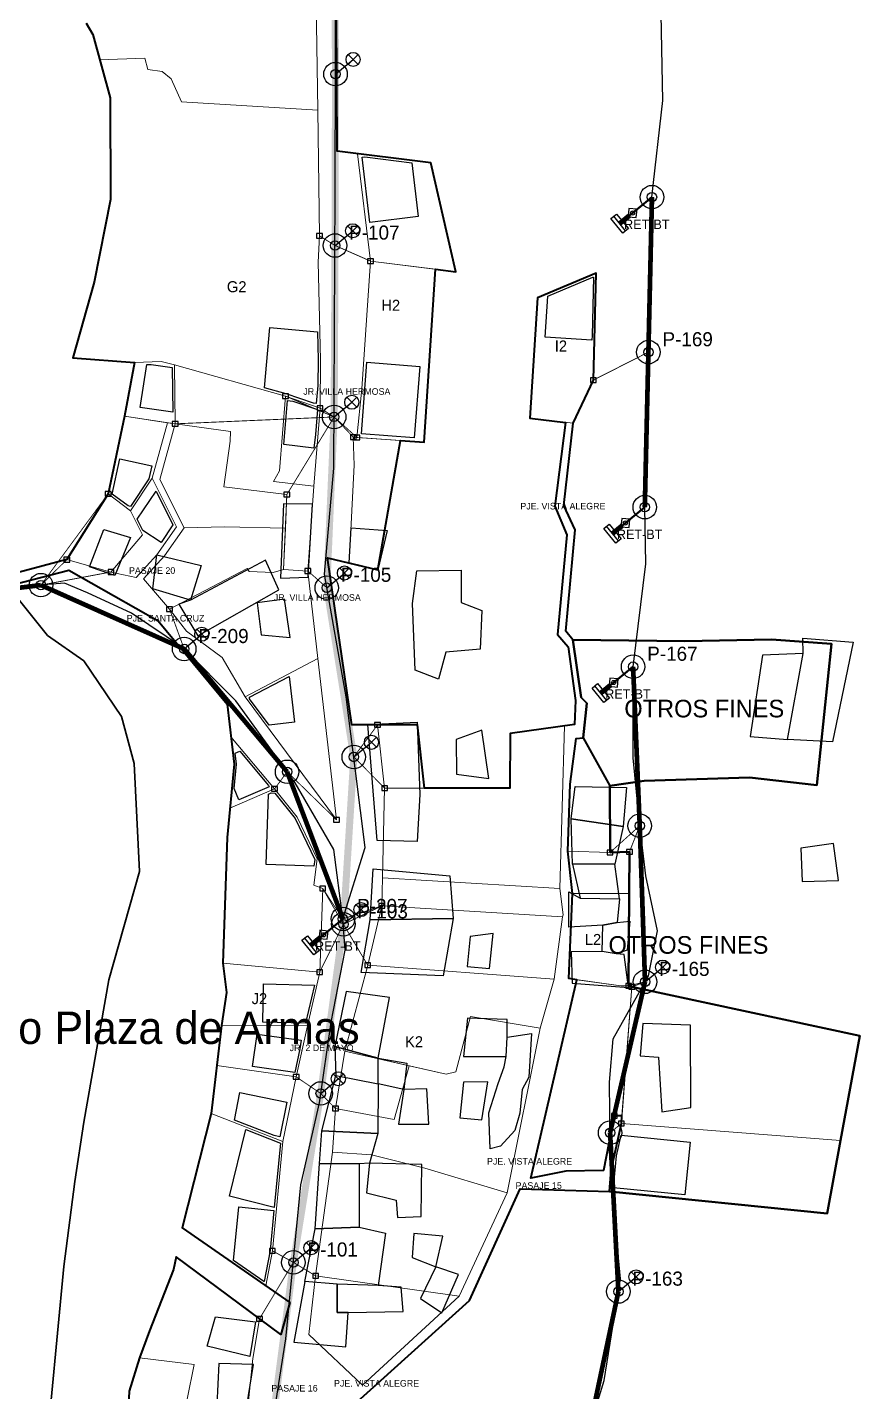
# Model space of a CAD drawing. Header units: metres. Extents: x 425183 to 427629, y 8434421 to 8436790.
# Drawn here: x 425520.9 to 425662.4, y 8435643.9 to 8435875.9 of the extents above; entities that cross this region are included whole.
import ezdxf
from ezdxf.enums import TextEntityAlignment as Align

# ---------------------------------------------------------------- set-up
doc = ezdxf.new("R2010")
doc.units = ezdxf.units.M
for name, color, linetype, lineweight in [('01_RIOS_Y_CUENCAS', 140, 'Continuous', 35), ('02_CALLES_Y_VIAS', 7, 'Continuous', 25), ('03_MANZANAS_ROTULOS', 6, 'Continuous', 35), ('04_LOTES_PREDIALES', 7, 'Continuous', 15), ('05_HUELLAS_CASAS_USUARIO', 30, 'Continuous', 30), ('06_HUELLAS_CASAS_COMPLEMENTO', 4, 'Continuous', 25), ('07_EQUIPAMIENTOS', 3, 'Continuous', 40)]:
    doc.layers.add(name, color=color, linetype=linetype, lineweight=lineweight)
for name, color, linetype in [('03_SUBESTACIONES_SED', 2, 'Continuous'), ('04_RETENIDAS_MT_BT', 6, 'Continuous'), ('05_RED_BT_TRONCAL_CAAI', 3, 'Continuous'), ('06_RED_BT_DERIVACION_CAAI', 4, 'Continuous'), ('07_POSTES_BT_CAC', 5, 'Continuous'), ('08_ALUMBRADO_PUBLICO_LED', 30, 'Continuous'), ('08_TOPONIMIA_ROTULOS', 7, 'Continuous'), ('11_ACOMETIDAS_DOMICILIARIAS', 4, 'Continuous'), ('12_CAJAS_PORTAMEDIDOR_LT', 2, 'Continuous')]:
    doc.layers.add(name, color=color, linetype=linetype)

msp = doc.modelspace()

# ---------------------------------------------------------------- linework, layer by layer
at = {"layer": '01_RIOS_Y_CUENCAS'}
msp.add_lwpolyline([(425524.97, 8435642.48), (425527.12, 8435665.17), (425528.96, 8435679.58), (425530.49, 8435689.7), (425534.78, 8435713.92), (425540, 8435732.31), (425539.08, 8435750.71), (425536.93, 8435758.68), (425530.49, 8435768.18), (425524.36, 8435772.47), (425512.21, 8435787.57), (425512.21, 8435787.57), (425507.46, 8435795.55), (425507.46, 8435806.28), (425511.75, 8435824.52), (425515.58, 8435837.39), (425516.2, 8435853.34), (425516.2, 8435864.99), (425506.58, 8435881.62)], dxfattribs=at)
at = {"layer": '02_CALLES_Y_VIAS'}
for points in [[(425559.02, 8435615.53), (425564.89, 8435652.86), (425567.42, 8435679.05), (425570.56, 8435692.98), (425572.57, 8435706.72), (425574.97, 8435718.98), (425574.58, 8435724.27), (425578.37, 8435736.44), (425575.12, 8435762.06), (425571.42, 8435782.93), (425573.04, 8435800.94), (425573.28, 8435848.1), (425573.34, 8435889.69), (425572.29, 8435929.6), (425571.11, 8435948.9), (425572.75, 8435965.8), (425571.56, 8435986.41), (425569.46, 8436004.13), (425567.73, 8436018.7), (425563.2, 8436034.47), (425557.93, 8436047.82)], [(425616.24, 8435636.71), (425619, 8435645.76), (425621.76, 8435663.08), (425620.07, 8435680.86), (425619.92, 8435696.5), (425620.53, 8435703.86), (425626.51, 8435714.59), (425628.04, 8435722.25), (425626.05, 8435731.6), (425624.98, 8435740.65), (425623.91, 8435751.68), (425623.91, 8435767.17), (425626.05, 8435784.64), (425625.9, 8435794.3), (425626.51, 8435810.55), (425626.51, 8435829.86), (425627.12, 8435847.03), (425628.96, 8435863.44), (425628.66, 8435878.15)], [(425574.58, 8435724.27), (425573.05, 8435736.05), (425566.46, 8435747.39), (425556.34, 8435761.34), (425547.45, 8435770.31), (425538.64, 8435776.29), (425531.12, 8435779.74), (425527.22, 8435781.35), (425509.51, 8435779.97), (425501.69, 8435778.36), (425486.98, 8435776.67), (425478.16, 8435776.36), (425468.96, 8435774.93)]]:
    msp.add_lwpolyline(points, dxfattribs=at)
at = {"layer": '04_LOTES_PREDIALES'}
for points in [[(425570.04, 8435880), (425570.32, 8435861.8), (425570.58, 8435840.45), (425570.37, 8435835.96), (425570.76, 8435819.36), (425570.68, 8435811.16), (425569.61, 8435797.86), (425568.62, 8435783.44), (425570.31, 8435768.54), (425573.47, 8435741.12), (425557.96, 8435762.05), (425554.03, 8435768.73), (425547.96, 8435773.22), (425545.1, 8435776.95), (425540.67, 8435782.11), (425544.23, 8435786.04), (425547.59, 8435790.76), (425543.42, 8435799.02), (425546.04, 8435808.47), (425544.76, 8435808.66), (425542.16, 8435799.21), (425546.28, 8435790.93), (425542.92, 8435786.2), (425539.43, 8435782.34), (425535.13, 8435783.27), (425527.62, 8435785.37), (425534.64, 8435796.55), (425537.44, 8435809.76), (425539.12, 8435818.9), (425528.65, 8435819.69), (425532.28, 8435832.58), (425535.07, 8435846.63), (425534.97, 8435863.91), (425533.19, 8435870.39), (425532.02, 8435874.68), (425530.89, 8435876.6)], [(425530.89, 8435876.6), (425532.02, 8435874.68), (425533.19, 8435870.39), (425540.87, 8435870.68), (425541.42, 8435868.76), (425543.84, 8435868.4), (425545.36, 8435867.17), (425547.11, 8435863.25), (425570.32, 8435861.8), (425570.04, 8435880)], [(425537.84, 8435635.94), (425538.21, 8435643.94), (425539.98, 8435649.59), (425541.69, 8435654.21), (425545.78, 8435664.62), (425546.24, 8435666.8), (425560.39, 8435656.27), (425560.39, 8435656.27), (425559.28, 8435649.51), (425558.38, 8435641.16)]]:
    msp.add_lwpolyline(points, dxfattribs=at)
for points in [[(425570.58, 8435840.45), (425570.32, 8435861.8), (425547.11, 8435863.25), (425545.36, 8435867.17), (425543.84, 8435868.4), (425541.42, 8435868.76), (425540.87, 8435870.68), (425533.19, 8435870.39), (425534.97, 8435863.91), (425535.07, 8435846.63), (425532.28, 8435832.58), (425528.65, 8435819.69), (425539.12, 8435818.9), (425543.67, 8435819.05), (425545.96, 8435818.52), (425564.82, 8435813.19), (425570.68, 8435811.16), (425570.76, 8435819.36), (425570.37, 8435835.96), (425570.58, 8435840.45)], [(425589.54, 8435852.86), (425593.79, 8435834.34), (425590.32, 8435834.77), (425588.38, 8435805.34), (425584.37, 8435805.62), (425580.52, 8435783.66), (425575.65, 8435784.81), (425576.49, 8435801.44), (425576.34, 8435806.19), (425576.96, 8435806.14), (425577.81, 8435814.4), (425579.26, 8435836.15), (425577.04, 8435854.42), (425589.54, 8435852.86)], [(425579.26, 8435836.15), (425593.79, 8435834.34), (425589.54, 8435852.86), (425577.04, 8435854.42), (425579.26, 8435836.15)], [(425590.32, 8435834.77), (425579.26, 8435836.15), (425577.81, 8435814.4), (425576.96, 8435806.14), (425588.38, 8435805.34), (425590.32, 8435834.77)], [(425617.61, 8435834.11), (425607.67, 8435829.89), (425606.33, 8435809.44), (425613.73, 8435808.57), (425617.15, 8435815.91), (425617.61, 8435834.11)], [(425617.61, 8435834.11), (425617.15, 8435815.91), (425613.73, 8435808.57), (425606.33, 8435809.44), (425607.67, 8435829.89), (425617.61, 8435834.11)], [(425545.96, 8435818.52), (425543.67, 8435819.05), (425539.12, 8435818.9), (425537.44, 8435809.76), (425546.04, 8435808.47), (425545.96, 8435818.52)], [(425564.82, 8435813.19), (425545.96, 8435818.52), (425546.04, 8435808.47), (425555.46, 8435807.18), (425555.37, 8435805.53), (425554.31, 8435797.75), (425565.03, 8435796.43), (425564.48, 8435783.69), (425568.62, 8435783.44), (425569.61, 8435797.86), (425562.76, 8435798.64), (425563.76, 8435800.49), (425564.82, 8435813.19)], [(425570.68, 8435811.16), (425564.82, 8435813.19), (425563.76, 8435800.49), (425562.76, 8435798.64), (425569.61, 8435797.86), (425570.68, 8435811.16)], [(425544.76, 8435808.66), (425537.44, 8435809.76), (425534.64, 8435796.55), (425538.44, 8435793.7), (425542.16, 8435799.21), (425544.76, 8435808.66)], [(425565.03, 8435796.43), (425554.31, 8435797.75), (425555.37, 8435805.53), (425555.46, 8435807.18), (425546.04, 8435808.47), (425543.42, 8435799.02), (425547.59, 8435790.76), (425554.44, 8435790.95), (425564.78, 8435790.73), (425565.03, 8435796.43)], [(425584.37, 8435805.62), (425576.34, 8435806.19), (425576.49, 8435801.44), (425575.65, 8435784.81), (425580.52, 8435783.66), (425584.37, 8435805.62)], [(425542.16, 8435799.21), (425538.44, 8435793.7), (425540.51, 8435789.59), (425535.13, 8435783.27), (425539.43, 8435782.34), (425542.92, 8435786.2), (425546.28, 8435790.93), (425542.16, 8435799.21)], [(425538.44, 8435793.7), (425534.64, 8435796.55), (425527.62, 8435785.37), (425535.13, 8435783.27), (425540.51, 8435789.59), (425538.44, 8435793.7)], [(425564.78, 8435790.73), (425554.44, 8435790.95), (425547.59, 8435790.76), (425544.23, 8435786.04), (425540.67, 8435782.11), (425545.1, 8435776.95), (425558.3, 8435783.86), (425558.65, 8435783.37), (425562.7, 8435783.19), (425564.48, 8435783.69), (425564.78, 8435790.73)], [(425568.62, 8435783.44), (425564.48, 8435783.69), (425562.7, 8435783.19), (425558.65, 8435783.37), (425558.3, 8435783.86), (425545.1, 8435776.95), (425547.96, 8435773.22), (425554.03, 8435768.73), (425557.96, 8435762.05), (425570.31, 8435768.54), (425568.62, 8435783.44)], [(425570.31, 8435768.54), (425557.96, 8435762.05), (425573.47, 8435741.12), (425570.31, 8435768.54)], [(425612.23, 8435757.1), (425611.45, 8435729.46), (425612, 8435724.94), (425611.93, 8435724.6), (425610.49, 8435714), (425608.13, 8435705.68), (425602.51, 8435677.68), (425594.33, 8435660.09), (425577.89, 8435644.96), (425568.77, 8435653.58), (425569.93, 8435663.56), (425572.82, 8435684.62), (425573.32, 8435692), (425574.88, 8435701.78), (425578.78, 8435716.41), (425581.19, 8435726.48), (425581.31, 8435731.28), (425581.66, 8435746.52), (425580.45, 8435757.26), (425587.25, 8435757.25), (425588.46, 8435746.51), (425602.96, 8435746.49), (425603.02, 8435755.79), (425612.23, 8435757.1)], [(425581.66, 8435746.52), (425588.46, 8435746.51), (425587.25, 8435757.25), (425580.45, 8435757.26), (425581.66, 8435746.52)], [(425612.23, 8435757.1), (425603.02, 8435755.79), (425602.96, 8435746.49), (425581.66, 8435746.52), (425581.31, 8435731.28), (425611.45, 8435729.46), (425612.23, 8435757.1)], [(425554.14, 8435716.74), (425554.76, 8435711.78), (425553.92, 8435706.14), (425552.14, 8435691.19), (425547.26, 8435671.74), (425561.46, 8435661.88), (425562.57, 8435667.83), (425564.38, 8435686.39), (425566.62, 8435697.41), (425568.52, 8435706.06), (425570.62, 8435715.22), (425571.13, 8435729.46), (425569.62, 8435730), (425570.21, 8435734.46), (425566.81, 8435741.59), (425562.95, 8435746.37), (425555.52, 8435755.24), (425556.06, 8435750.56), (425554.86, 8435738.12), (425554.14, 8435716.74)], [(425555.52, 8435755.24), (425556.06, 8435750.56), (425555.34, 8435743.09), (425562.95, 8435746.37), (425555.52, 8435755.24)], [(425619.95, 8435746.91), (425615.42, 8435755.09), (425614.23, 8435754.94), (425613.19, 8435747.2), (425612.8, 8435735.81), (425619.99, 8435735.56), (425619.95, 8435746.91)], [(425570.21, 8435734.46), (425566.81, 8435741.59), (425562.95, 8435746.37), (425555.34, 8435743.09), (425554.86, 8435738.12), (425554.14, 8435716.74), (425570.62, 8435715.22), (425571.13, 8435729.46), (425569.62, 8435730), (425570.21, 8435734.46)], [(425623.29, 8435735.67), (425619.99, 8435735.56), (425612.8, 8435735.81), (425613.61, 8435728.61), (425623.26, 8435728.57), (425623.29, 8435735.67)], [(425581.31, 8435731.28), (425581.19, 8435726.48), (425611.93, 8435724.6), (425612, 8435724.94), (425611.45, 8435729.46), (425581.31, 8435731.28)], [(425611.93, 8435724.6), (425581.19, 8435726.48), (425578.78, 8435716.41), (425610.49, 8435714), (425611.93, 8435724.6)], [(425623.26, 8435728.57), (425613.61, 8435728.61), (425612.99, 8435714.12), (425621.85, 8435712.91), (425623.15, 8435712.87), (425623.26, 8435728.57)], [(425570.62, 8435715.22), (425554.14, 8435716.74), (425554.76, 8435711.78), (425553.92, 8435706.14), (425568.52, 8435706.06), (425570.62, 8435715.22)], [(425610.49, 8435714), (425578.78, 8435716.41), (425574.88, 8435701.78), (425592.13, 8435697.85), (425593.79, 8435698.24), (425596.25, 8435707.68), (425608.13, 8435705.68), (425610.49, 8435714)], [(425623.68, 8435712.7), (425623.15, 8435712.87), (425621.85, 8435712.91), (425614.37, 8435713.93), (425606.53, 8435680.18), (425612.46, 8435681.39), (425618.86, 8435681.5), (425620.71, 8435690.76), (425622.01, 8435690.76), (425623.68, 8435712.7)], [(425662.44, 8435704.36), (425623.68, 8435712.7), (425621.91, 8435689.46), (425659.2, 8435686.6), (425662.44, 8435704.36)], [(425568.52, 8435706.06), (425553.92, 8435706.14), (425553.11, 8435699.34), (425566.62, 8435697.41), (425568.52, 8435706.06)], [(425572.82, 8435684.62), (425579.45, 8435684.15), (425588.47, 8435681.88), (425602.51, 8435677.68), (425608.13, 8435705.68), (425596.25, 8435707.68), (425593.79, 8435698.24), (425592.13, 8435697.85), (425585.85, 8435699.28), (425583.31, 8435690.18), (425573.32, 8435692), (425572.82, 8435684.62)], [(425573.32, 8435692), (425583.31, 8435690.18), (425585.85, 8435699.28), (425574.88, 8435701.78), (425573.32, 8435692)], [(425566.62, 8435697.41), (425553.11, 8435699.34), (425552.14, 8435691.19), (425564.38, 8435686.39), (425566.62, 8435697.41)], [(425564.38, 8435686.39), (425552.14, 8435691.19), (425547.26, 8435671.74), (425561.46, 8435661.88), (425562.57, 8435667.83), (425564.38, 8435686.39)], [(425659.2, 8435686.6), (425621.91, 8435689.46), (425620.16, 8435681.56), (425619.87, 8435677.92), (425656.88, 8435674.17), (425659.2, 8435686.6)], [(425569.93, 8435663.56), (425594.33, 8435660.09), (425602.51, 8435677.68), (425588.47, 8435681.88), (425579.45, 8435684.15), (425572.82, 8435684.62), (425569.93, 8435663.56)], [(425546.24, 8435666.8), (425545.78, 8435664.62), (425541.69, 8435654.21), (425539.98, 8435649.59), (425549.27, 8435648.49), (425548.08, 8435642.61), (425558.38, 8435641.16), (425559.28, 8435649.51), (425560.39, 8435656.27), (425546.24, 8435666.8)], [(425568.77, 8435653.58), (425577.89, 8435644.96), (425594.33, 8435660.09), (425569.93, 8435663.56), (425568.77, 8435653.58)], [(425558.38, 8435641.16), (425548.08, 8435642.61), (425549.27, 8435648.49), (425539.98, 8435649.59), (425538.21, 8435643.94), (425537.84, 8435635.94), (425537.93, 8435625.34), (425537.47, 8435622.67), (425539.48, 8435622.59), (425539.38, 8435624.29), (425542.37, 8435624.49), (425544.85, 8435629.06), (425545.44, 8435629.86), (425546.3, 8435634.03), (425557.19, 8435632.49), (425558.38, 8435641.16)]]:
    msp.add_lwpolyline(points, close=True, dxfattribs=at)
at = {"layer": '04_RETENIDAS_MT_BT', "color": 7}
for p, q in [((425622.63, 8435841.29), (425620.61, 8435843.77)), ((425621.41, 8435788.56), (425619.39, 8435791.04)), ((425619.42, 8435761.43), (425617.4, 8435763.91)), ((425570.09, 8435718.53), (425568.07, 8435721.01))]:
    msp.add_line(p, q, dxfattribs=at)
at = {"layer": '04_RETENIDAS_MT_BT', "color": 6, "const_width": 0.35}
for points in [[(425627.12, 8435847.03), (425621.62, 8435842.53)], [(425625.9, 8435794.3), (425620.4, 8435789.8)], [(425623.91, 8435767.17), (425618.41, 8435762.67)], [(425574.58, 8435724.27), (425569.08, 8435719.77)]]:
    msp.add_lwpolyline(points, dxfattribs=at)
at = {"layer": '04_RETENIDAS_MT_BT', "color": 2}
for points in [[(425623.05, 8435843.7), (425624.45, 8435843.56), (425624.59, 8435844.96), (425623.19, 8435845.1), (425623.05, 8435843.7)], [(425621.83, 8435790.97), (425623.23, 8435790.83), (425623.37, 8435792.23), (425621.97, 8435792.37), (425621.83, 8435790.97)], [(425619.84, 8435763.84), (425621.24, 8435763.7), (425621.38, 8435765.1), (425619.98, 8435765.24), (425619.84, 8435763.84)], [(425570.51, 8435720.94), (425571.91, 8435720.8), (425572.05, 8435722.2), (425570.65, 8435722.34), (425570.51, 8435720.94)]]:
    msp.add_lwpolyline(points, dxfattribs=at)
at = {"layer": '04_RETENIDAS_MT_BT', "color": 6}
for points in [[(425622.17, 8435840.91), (425620.14, 8435843.39), (425621.07, 8435844.15), (425623.1, 8435841.67), (425622.17, 8435840.91)], [(425620.95, 8435788.18), (425618.92, 8435790.66), (425619.85, 8435791.42), (425621.88, 8435788.94), (425620.95, 8435788.18)], [(425618.96, 8435761.05), (425616.93, 8435763.53), (425617.86, 8435764.29), (425619.89, 8435761.81), (425618.96, 8435761.05)], [(425569.63, 8435718.15), (425567.6, 8435720.63), (425568.53, 8435721.39), (425570.56, 8435718.91), (425569.63, 8435718.15)]]:
    msp.add_lwpolyline(points, dxfattribs=at)
at = {"layer": '04_RETENIDAS_MT_BT', "color": 2, "const_width": 0.85}
for points in [[(425623.32, 8435843.92), (425621.62, 8435842.53)], [(425622.1, 8435791.19), (425620.4, 8435789.8)], [(425620.11, 8435764.06), (425618.41, 8435762.67)], [(425570.78, 8435721.16), (425569.08, 8435719.77)]]:
    msp.add_lwpolyline(points, dxfattribs=at)
at = {"layer": '04_RETENIDAS_MT_BT', "color": 2}
for centre in [(425623.82, 8435844.33), (425622.6, 8435791.6), (425620.61, 8435764.47), (425571.28, 8435721.57)]:
    msp.add_circle(centre, 0.35, dxfattribs=at)
at = {"layer": '05_HUELLAS_CASAS_USUARIO'}
for points in [[(425563.93, 8435782.23), (425568.68, 8435782.38), (425569.37, 8435794.8), (425564.46, 8435794.87), (425563.93, 8435782.23)], [(425535.76, 8435782.69), (425531.47, 8435784.14), (425533.92, 8435790.5), (425538.44, 8435789.12), (425535.76, 8435782.69)], [(425580.52, 8435783.66), (425575.65, 8435784.81), (425575.96, 8435790.81), (425575.96, 8435790.81), (425582.09, 8435790.35), (425580.52, 8435783.66)], [(425542.23, 8435780.39), (425542.92, 8435786.2), (425550.44, 8435784.37), (425548.67, 8435778.47), (425542.23, 8435780.39)], [(425546.68, 8435777.78), (425549.9, 8435772.41), (425563.7, 8435780.23), (425561.4, 8435785.29), (425548.67, 8435778.47), (425546.68, 8435777.78)], [(425586.84, 8435766.59), (425586.38, 8435777.93), (425587.15, 8435783.45), (425594.66, 8435783.6), (425594.66, 8435778.09), (425598.19, 8435776.71), (425597.88, 8435770.12), (425592.06, 8435769.66), (425590.83, 8435765.06), (425586.84, 8435766.59)], [(425559.98, 8435778.05), (425560.67, 8435772.61), (425565.61, 8435772.11), (425564.65, 8435778.66), (425559.98, 8435778.05)], [(425652.84, 8435769.43), (425652.76, 8435772.03), (425661.34, 8435771.34), (425657.82, 8435754.4), (425650.15, 8435754.79), (425652.84, 8435769.43)], [(425645.94, 8435769.12), (425643.79, 8435755.32), (425650.15, 8435754.79), (425652.84, 8435769.43), (425645.94, 8435769.12)], [(425580.42, 8435737.59), (425578.81, 8435757.36), (425587.17, 8435757.75), (425587.63, 8435745.41), (425587.17, 8435737.43), (425580.42, 8435737.59)], [(425593.84, 8435754.76), (425593.91, 8435748.86), (425599.36, 8435748.17), (425598.21, 8435756.37), (425593.84, 8435754.76)], [(425614.07, 8435746.79), (425622.81, 8435746.63), (425622.2, 8435739.96), (425613.38, 8435741.27), (425614.07, 8435746.79)], [(425622.2, 8435739.96), (425620.82, 8435733.6), (425613.61, 8435733.6), (425613.38, 8435741.27), (425622.2, 8435739.96)], [(425652.45, 8435736.31), (425652.68, 8435730.64), (425658.81, 8435730.8), (425657.97, 8435737.08), (425652.45, 8435736.31)], [(425613.61, 8435733.6), (425614.92, 8435727.78), (425621.58, 8435727.7), (425620.82, 8435733.6), (425613.61, 8435733.6)], [(425579.2, 8435724.1), (425579.73, 8435732.76), (425592.76, 8435731.61), (425593.3, 8435724.33), (425579.2, 8435724.1)], [(425621.58, 8435727.7), (425621.2, 8435723.64), (425618.78, 8435723.21), (425613, 8435722.87), (425613, 8435728.85), (425614.92, 8435727.78), (425621.58, 8435727.7)], [(425577.66, 8435715.13), (425579.2, 8435724.1), (425593.3, 8435724.33), (425591.61, 8435714.59), (425577.66, 8435715.13)], [(425596.21, 8435721.26), (425595.68, 8435716.2), (425599.51, 8435715.82), (425600.12, 8435721.8), (425596.21, 8435721.26)], [(425621.2, 8435723.64), (425623.35, 8435723.87), (425622.89, 8435718.96), (425621.05, 8435718.35), (425618.67, 8435718.73), (425618.78, 8435723.21), (425621.2, 8435723.64)], [(425618.67, 8435718.73), (425613.4, 8435718.69), (425613.55, 8435713.32), (425623.1, 8435712.63), (425622.41, 8435718.19), (425621.05, 8435718.35), (425618.67, 8435718.73)], [(425580.58, 8435700.57), (425582.49, 8435710.92), (425575.14, 8435711.91), (425573.22, 8435702.56), (425580.58, 8435700.57)], [(425595.75, 8435707.39), (425595.06, 8435700.87), (425602.35, 8435700.87), (425602.5, 8435704.17), (425602.5, 8435707.16), (425595.75, 8435707.39)], [(425625.55, 8435706.5), (425625.09, 8435700.98), (425628.23, 8435700.75), (425628.77, 8435691.48), (425633.75, 8435692.17), (425633.67, 8435706.19), (425625.55, 8435706.5)], [(425602.5, 8435704.17), (425606.64, 8435704.78), (425606.18, 8435697.35), (425605.03, 8435695.28), (425604.64, 8435691.22), (425603.8, 8435688.3), (425601.35, 8435685.62), (425599.59, 8435685.16), (425599.36, 8435691.29), (425600.97, 8435696.28), (425601.96, 8435699.11), (425602.35, 8435700.87), (425602.5, 8435704.17)], [(425580.58, 8435696.2), (425580.58, 8435700.57), (425573.22, 8435702.56), (425573.37, 8435697.66), (425580.58, 8435696.2)], [(425580.58, 8435700.57), (425585.41, 8435699.72), (425584.95, 8435695.28), (425580.58, 8435696.2), (425580.58, 8435700.57)], [(425571, 8435688.23), (425573.37, 8435697.66), (425580.58, 8435696.2), (425580.5, 8435687.77), (425571, 8435688.23)], [(425595.06, 8435696.51), (425594.45, 8435690.45), (425598.21, 8435690.07), (425599.2, 8435696.58), (425595.06, 8435696.51)], [(425584.95, 8435695.28), (425584.03, 8435689.38), (425589.16, 8435689.38), (425588.86, 8435695.36), (425584.95, 8435695.28)], [(425570.58, 8435682.67), (425571, 8435688.23), (425580.5, 8435687.77), (425579.08, 8435682.75), (425577.36, 8435682.63), (425570.58, 8435682.67)], [(425569.85, 8435671.58), (425570.58, 8435682.67), (425577.36, 8435682.63), (425577.32, 8435671.86), (425569.85, 8435671.58)], [(425579.08, 8435682.75), (425578.58, 8435677.69), (425583.61, 8435676.42), (425583.83, 8435673.47), (425587.86, 8435673.63), (425588.01, 8435682.48), (425579.08, 8435682.75)], [(425568.08, 8435662.61), (425569.85, 8435671.58), (425577.32, 8435671.86), (425581.8, 8435670.81), (425580.58, 8435661.92), (425573.6, 8435662.15), (425568.08, 8435662.61)], [(425586.63, 8435670.75), (425586.33, 8435666.69), (425590.39, 8435665.08), (425591.54, 8435670.29), (425586.63, 8435670.75)], [(425590.39, 8435665.08), (425587.78, 8435659.71), (425591.38, 8435657.26), (425594.22, 8435663.78), (425590.39, 8435665.08)], [(425566.24, 8435652.26), (425575.06, 8435651.49), (425575.44, 8435657.32), (425573.6, 8435657.32), (425573.6, 8435662.15), (425568.08, 8435662.61), (425566.24, 8435652.26)], [(425575.44, 8435657.32), (425584.79, 8435657.47), (425584.49, 8435661.61), (425580.58, 8435661.92), (425573.6, 8435662.15), (425573.6, 8435657.32), (425575.44, 8435657.32)], [(425558.73, 8435649.85), (425551.49, 8435651.58), (425552.91, 8435656.6), (425559.73, 8435655.72), (425558.73, 8435649.85)], [(425558.24, 8435641.46), (425559.35, 8435648.47), (425553.45, 8435648.67), (425553.11, 8435641.61), (425558.24, 8435641.46)]]:
    msp.add_lwpolyline(points, close=True, dxfattribs=at)
at = {"layer": '05_RED_BT_TRONCAL_CAAI', "color": 3, "const_width": 1.2}
for points in [[(425573.31, 8435867.95), (425573.14, 8435897.1)], [(425573.23, 8435838.8), (425573.31, 8435867.95)], [(425573.08, 8435809.64), (425573.23, 8435838.8)], [(425571.83, 8435780.6), (425573.08, 8435809.64)], [(425576.42, 8435751.81), (425571.83, 8435780.6)], [(425574.65, 8435723.36), (425576.42, 8435751.81)], [(425570.79, 8435694.58), (425574.65, 8435723.36)], [(425566.15, 8435665.85), (425570.79, 8435694.58)], [(425562.39, 8435636.95), (425566.15, 8435665.85)]]:
    msp.add_lwpolyline(points, dxfattribs=at)
at = {"layer": '06_HUELLAS_CASAS_COMPLEMENTO'}
for points in [[(425586.27, 8435852.86), (425587.38, 8435843.71), (425579.16, 8435842.72), (425577.82, 8435853.81), (425578.27, 8435853.86), (425586.27, 8435852.86)], [(425616.94, 8435823.49), (425616.89, 8435822.7), (425608.96, 8435823.22), (425609.41, 8435830.2), (425617.07, 8435833.44), (425617.19, 8435833.43), (425616.94, 8435823.49)], [(425616.94, 8435823.49), (425616.89, 8435822.7), (425608.96, 8435823.22), (425609.41, 8435830.2), (425617.07, 8435833.44), (425617.19, 8435833.43), (425616.94, 8435823.49)], [(425570.36, 8435819.36), (425570.32, 8435815), (425570.04, 8435811.92), (425569.59, 8435811.96), (425564.94, 8435813.57), (425561.22, 8435814.62), (425562.14, 8435824.87), (425570.25, 8435824.14), (425570.36, 8435819.36)], [(425545.63, 8435810.43), (425540.11, 8435811.26), (425541.21, 8435818.57), (425541.97, 8435818.59), (425545.56, 8435818.06), (425545.63, 8435810.43)], [(425586.71, 8435806.1), (425577.71, 8435806.79), (425578.64, 8435818.94), (425587.64, 8435818.25), (425586.71, 8435806.1)], [(425569.91, 8435806.65), (425569.65, 8435804.35), (425564.53, 8435804.94), (425565.16, 8435812.45), (425566.03, 8435812.35), (425570.25, 8435810.89), (425569.91, 8435806.65)], [(425538.44, 8435794.42), (425538.04, 8435794.5), (425535.35, 8435796.52), (425536.62, 8435802.5), (425542.07, 8435801.34), (425541.59, 8435799.09), (425538.44, 8435794.42)], [(425545.66, 8435791.27), (425543.64, 8435788.28), (425540.57, 8435790.35), (425539.61, 8435792.27), (425542.81, 8435797.01), (425545.66, 8435791.27)], [(425558.71, 8435761.72), (425558.68, 8435761.97), (425565.43, 8435765.52), (425566.32, 8435757.71), (425562.04, 8435757.22), (425558.71, 8435761.72)], [(425561.93, 8435746.96), (425562.03, 8435746.73), (425556.9, 8435744.53), (425556.07, 8435746.47), (425556.46, 8435750.56), (425556.25, 8435752.44), (425557.05, 8435752.79), (425561.93, 8435746.96)], [(425569.65, 8435733.25), (425561.53, 8435733.52), (425561.94, 8435745.5), (425562.38, 8435745.69), (425563, 8435745.67), (425566.47, 8435741.37), (425569.8, 8435734.39), (425569.65, 8435733.25)], [(425568.22, 8435706.54), (425560.95, 8435706.69), (425561.09, 8435713.2), (425569.71, 8435713.02), (425568.22, 8435706.54)], [(425566.37, 8435698.15), (425559.22, 8435699.17), (425560.01, 8435704.69), (425567.47, 8435703.63), (425567.26, 8435702.19), (425566.37, 8435698.15)], [(425556.12, 8435690.06), (425557.07, 8435694.74), (425565.03, 8435693.11), (425563.83, 8435687.21), (425562.87, 8435687.41), (425556.12, 8435690.06)], [(425562.89, 8435675.21), (425555.26, 8435677.13), (425558.09, 8435688.43), (425563.95, 8435686.13), (425562.89, 8435675.21)], [(425621.88, 8435687.49), (425633.59, 8435686.3), (425632.68, 8435677.32), (425620.55, 8435678.55), (425621.11, 8435683.99), (425621.88, 8435687.49)], [(425562.18, 8435667.88), (425561.19, 8435662.61), (425561.1, 8435662.62), (425555.99, 8435666.16), (425556.9, 8435675.28), (425562.84, 8435674.69), (425562.18, 8435667.88)]]:
    msp.add_lwpolyline(points, close=True, dxfattribs=at)
at = {"layer": '06_RED_BT_DERIVACION_CAAI', "color": 4, "const_width": 0.8}
for points in [[(425626.51, 8435820.66), (425627.12, 8435847.03)], [(425625.9, 8435794.3), (425626.51, 8435820.66)], [(425523.22, 8435781.04), (425496.12, 8435777.72)], [(425547.58, 8435770.18), (425523.22, 8435781.04)], [(425565.08, 8435749.29), (425547.58, 8435770.18)], [(425625.04, 8435740.12), (425623.91, 8435767.17)], [(425574.58, 8435724.27), (425565.08, 8435749.29)], [(425625.94, 8435713.57), (425625.04, 8435740.12)], [(425620, 8435687.9), (425625.94, 8435713.57)], [(425621.41, 8435660.89), (425620, 8435687.9)], [(425615.8, 8435634.43), (425621.41, 8435660.89)]]:
    msp.add_lwpolyline(points, dxfattribs=at)
at = {"layer": '07_EQUIPAMIENTOS'}
for points in [[(425575.82, 8435641.03), (425596.07, 8435659.37), (425604.72, 8435678.34), (425619.87, 8435677.92), (425656.88, 8435674.17), (425659.2, 8435686.6), (425662.44, 8435704.36), (425623.68, 8435712.7), (425623.15, 8435712.87), (425623.26, 8435728.57), (425623.29, 8435735.67), (425619.99, 8435735.56), (425619.95, 8435746.91), (425625.79, 8435747.77), (425643.73, 8435748.31), (425655.16, 8435747.03), (425657.62, 8435771.05), (425647.45, 8435771.81), (425632.71, 8435771.51), (425613.66, 8435771.73), (425612.47, 8435773.23), (425614.04, 8435790.43), (425612.12, 8435794.57), (425613.73, 8435808.57), (425617.15, 8435815.91), (425617.61, 8435834.11), (425607.67, 8435829.89), (425606.33, 8435809.44), (425612.44, 8435808.72), (425610.62, 8435794.49), (425612.64, 8435789.57), (425611.03, 8435772.62), (425612.89, 8435770.53), (425614.1, 8435761.41), (425613.96, 8435757.35), (425603.02, 8435755.79), (425602.96, 8435746.49), (425588.46, 8435746.51), (425587.25, 8435757.25), (425576.1, 8435757.26), (425571.95, 8435785.69), (425580.52, 8435783.66), (425584.37, 8435805.62), (425588.38, 8435805.34), (425590.32, 8435834.77), (425593.79, 8435834.34), (425589.54, 8435852.86), (425573.59, 8435854.85), (425573.27, 8435925.24)], [(425530.89, 8435876.6), (425532.02, 8435874.68), (425534.97, 8435863.91), (425535.07, 8435846.63), (425532.28, 8435832.58), (425528.65, 8435819.69), (425539.12, 8435818.9), (425537.44, 8435809.76), (425534.64, 8435796.55), (425527.62, 8435785.37), (425501.73, 8435778.47), (425494.35, 8435790.15), (425492.22, 8435801.87), (425495.22, 8435814.94), (425504.32, 8435838.37), (425506.26, 8435849.02), (425501.68, 8435862.69), (425477.48, 8435886.77)], [(425503.44, 8435777.22), (425527.95, 8435783.58), (425543.17, 8435774.96), (425554.89, 8435760.82), (425556.06, 8435750.56), (425554.86, 8435738.12), (425554.14, 8435716.74), (425554.76, 8435711.78), (425553.92, 8435706.14), (425552.14, 8435691.19), (425547.26, 8435671.74), (425565.56, 8435659.04), (425563.99, 8435653.59), (425546.24, 8435666.8), (425545.78, 8435664.62), (425541.69, 8435654.21), (425539.98, 8435649.59), (425538.21, 8435643.94), (425537.84, 8435635.94)]]:
    msp.add_lwpolyline(points, dxfattribs=at)
for points in [[(425613.66, 8435771.73), (425632.71, 8435771.51), (425647.45, 8435771.81), (425657.62, 8435771.05), (425655.16, 8435747.03), (425643.73, 8435748.31), (425625.79, 8435747.77), (425619.95, 8435746.91), (425619.99, 8435735.56), (425623.29, 8435735.67), (425623.26, 8435728.57), (425623.15, 8435712.87), (425623.68, 8435712.7), (425662.44, 8435704.36), (425659.2, 8435686.6), (425656.88, 8435674.17), (425619.87, 8435677.92), (425620.16, 8435681.56), (425621.91, 8435689.46), (425622.01, 8435690.76), (425620.71, 8435690.76), (425618.86, 8435681.5), (425612.46, 8435681.39), (425606.53, 8435680.18), (425614.37, 8435713.93), (425612.99, 8435714.12), (425613.61, 8435728.61), (425612.8, 8435735.81), (425613.19, 8435747.2), (425614.23, 8435754.94), (425615.42, 8435755.09), (425616.03, 8435760.96), (425615.1, 8435761.93), (425613.66, 8435771.73)], [(425657.62, 8435771.05), (425647.45, 8435771.81), (425632.71, 8435771.51), (425613.66, 8435771.73), (425615.1, 8435761.93), (425616.03, 8435760.96), (425615.42, 8435755.09), (425619.95, 8435746.91), (425625.79, 8435747.77), (425643.73, 8435748.31), (425655.16, 8435747.03), (425657.62, 8435771.05)]]:
    msp.add_lwpolyline(points, close=True, dxfattribs=at)
at = {"layer": '07_POSTES_BT_CAC', "color": 5}
for centre, radius in [((425573.31, 8435867.95), 2), ((425573.31, 8435867.95), 0.8), ((425627.12, 8435847.03), 2), ((425627.12, 8435847.03), 0.8), ((425573.23, 8435838.8), 2), ((425573.23, 8435838.8), 0.8), ((425626.51, 8435820.66), 2), ((425626.51, 8435820.66), 0.8), ((425573.08, 8435809.64), 2), ((425573.08, 8435809.64), 0.8), ((425625.9, 8435794.3), 2), ((425625.9, 8435794.3), 0.8), ((425523.22, 8435781.04), 2), ((425571.83, 8435780.6), 2), ((425523.22, 8435781.04), 0.8), ((425571.83, 8435780.6), 0.8), ((425547.58, 8435770.18), 2), ((425547.58, 8435770.18), 0.8), ((425623.91, 8435767.17), 2), ((425623.91, 8435767.17), 0.8), ((425576.42, 8435751.81), 2), ((425576.42, 8435751.81), 0.8), ((425565.08, 8435749.29), 2), ((425565.08, 8435749.29), 0.8), ((425625.04, 8435740.12), 2), ((425625.04, 8435740.12), 0.8), ((425574.58, 8435724.27), 2), ((425574.65, 8435723.36), 2), ((425574.58, 8435724.27), 0.8), ((425574.65, 8435723.36), 0.8), ((425625.94, 8435713.57), 2), ((425625.94, 8435713.57), 0.8), ((425570.79, 8435694.58), 2), ((425570.79, 8435694.58), 0.8), ((425620, 8435687.9), 2), ((425620, 8435687.9), 0.8), ((425566.15, 8435665.85), 2), ((425566.15, 8435665.85), 0.8), ((425621.41, 8435660.89), 2), ((425621.41, 8435660.89), 0.8)]:
    msp.add_circle(centre, radius, dxfattribs=at)
at = {"layer": '08_ALUMBRADO_PUBLICO_LED', "color": 30}
for p, q in [((425573.31, 8435867.95), (425576.31, 8435870.45)), ((425575.51, 8435869.65), (425577.11, 8435871.25)), ((425575.51, 8435871.25), (425577.11, 8435869.65)), ((425573.23, 8435838.8), (425576.23, 8435841.3)), ((425575.43, 8435840.5), (425577.03, 8435842.1)), ((425575.43, 8435842.1), (425577.03, 8435840.5)), ((425575.28, 8435811.34), (425576.88, 8435812.94)), ((425575.28, 8435812.94), (425576.88, 8435811.34)), ((425573.08, 8435809.64), (425576.08, 8435812.14)), ((425571.83, 8435780.6), (425574.83, 8435783.1)), ((425574.03, 8435782.3), (425575.63, 8435783.9)), ((425574.03, 8435783.9), (425575.63, 8435782.3)), ((425549.78, 8435771.88), (425551.38, 8435773.48)), ((425549.78, 8435773.48), (425551.38, 8435771.88)), ((425547.58, 8435770.18), (425550.58, 8435772.68)), ((425576.42, 8435751.81), (425579.42, 8435754.31)), ((425578.62, 8435753.51), (425580.22, 8435755.11)), ((425578.62, 8435755.11), (425580.22, 8435753.51)), ((425576.85, 8435725.06), (425578.45, 8435726.66)), ((425576.85, 8435726.66), (425578.45, 8435725.06)), ((425574.65, 8435723.36), (425577.65, 8435725.86)), ((425625.94, 8435713.57), (425628.94, 8435716.07)), ((425628.14, 8435715.27), (425629.74, 8435716.87)), ((425628.14, 8435716.87), (425629.74, 8435715.27)), ((425570.79, 8435694.58), (425573.79, 8435697.08)), ((425572.99, 8435696.28), (425574.59, 8435697.88)), ((425572.99, 8435697.88), (425574.59, 8435696.28)), ((425568.35, 8435667.55), (425569.95, 8435669.15)), ((425568.35, 8435669.15), (425569.95, 8435667.55)), ((425566.15, 8435665.85), (425569.15, 8435668.35)), ((425623.61, 8435662.59), (425625.21, 8435664.19)), ((425623.61, 8435664.19), (425625.21, 8435662.59)), ((425621.41, 8435660.89), (425624.41, 8435663.39))]:
    msp.add_line(p, q, dxfattribs=at)
for centre in [(425576.31, 8435870.45), (425576.23, 8435841.3), (425576.08, 8435812.14), (425574.83, 8435783.1), (425550.58, 8435772.68), (425579.42, 8435754.31), (425577.65, 8435725.86), (425628.94, 8435716.07), (425573.79, 8435697.08), (425569.15, 8435668.35), (425624.41, 8435663.39)]:
    msp.add_circle(centre, 1.2, dxfattribs=at)
at = {"layer": '11_ACOMETIDAS_DOMICILIARIAS', "color": 4, "const_width": 0.15}
for points in [[(425573.23, 8435838.8), (425570.58, 8435840.45)], [(425573.23, 8435838.8), (425570.58, 8435840.45)], [(425573.23, 8435838.8), (425579.26, 8435836.15)], [(425626.51, 8435820.66), (425617.15, 8435815.91)], [(425626.51, 8435820.66), (425617.15, 8435815.91)], [(425573.08, 8435809.64), (425564.82, 8435813.19)], [(425573.08, 8435809.64), (425570.68, 8435811.16)], [(425573.08, 8435809.64), (425546.04, 8435808.47)], [(425573.08, 8435809.64), (425565.03, 8435796.43)], [(425573.08, 8435809.64), (425576.34, 8435806.19)], [(425573.08, 8435809.64), (425576.96, 8435806.14)], [(425573.08, 8435809.64), (425576.34, 8435806.19)], [(425523.22, 8435781.04), (425534.64, 8435796.55)], [(425523.22, 8435781.04), (425527.62, 8435785.37)], [(425523.22, 8435781.04), (425535.13, 8435783.27)], [(425571.83, 8435780.6), (425568.62, 8435783.44)], [(425547.58, 8435770.18), (425545.1, 8435776.95)], [(425576.42, 8435751.81), (425580.45, 8435757.26)], [(425576.42, 8435751.81), (425581.66, 8435746.52)], [(425565.08, 8435749.29), (425562.95, 8435746.37)], [(425565.08, 8435749.29), (425573.47, 8435741.12)], [(425625.04, 8435740.12), (425619.99, 8435735.56)], [(425625.04, 8435740.12), (425623.29, 8435735.67)], [(425574.58, 8435724.27), (425571.13, 8435729.46)], [(425574.65, 8435723.36), (425571.13, 8435729.46)], [(425574.58, 8435724.27), (425581.19, 8435726.48)], [(425574.65, 8435723.36), (425581.19, 8435726.48)], [(425574.65, 8435723.36), (425581.19, 8435726.48)], [(425574.65, 8435723.36), (425570.62, 8435715.22)], [(425574.65, 8435723.36), (425578.78, 8435716.41)], [(425625.94, 8435713.57), (425623.15, 8435712.87)], [(425625.94, 8435713.57), (425623.68, 8435712.7)], [(425570.79, 8435694.58), (425566.62, 8435697.41)], [(425570.79, 8435694.58), (425566.62, 8435697.41)], [(425570.79, 8435694.58), (425573.32, 8435692)], [(425570.79, 8435694.58), (425573.32, 8435692)], [(425620, 8435687.9), (425620.71, 8435690.76)], [(425620, 8435687.9), (425621.91, 8435689.46)], [(425566.15, 8435665.85), (425562.57, 8435667.83)], [(425566.15, 8435665.85), (425560.39, 8435656.27)], [(425566.15, 8435665.85), (425569.93, 8435663.56)], [(425566.15, 8435665.85), (425569.93, 8435663.56)]]:
    msp.add_lwpolyline(points, dxfattribs=at)
at = {"layer": '12_CAJAS_PORTAMEDIDOR_LT', "color": 2}
for points in [[(425570.08, 8435840.05), (425571.08, 8435840.05), (425571.08, 8435840.85), (425570.08, 8435840.85), (425570.08, 8435840.05)], [(425570.08, 8435840.05), (425571.08, 8435840.05), (425571.08, 8435840.85), (425570.08, 8435840.85), (425570.08, 8435840.05)], [(425578.76, 8435835.75), (425579.76, 8435835.75), (425579.76, 8435836.55), (425578.76, 8435836.55), (425578.76, 8435835.75)], [(425616.65, 8435815.51), (425617.65, 8435815.51), (425617.65, 8435816.31), (425616.65, 8435816.31), (425616.65, 8435815.51)], [(425616.65, 8435815.51), (425617.65, 8435815.51), (425617.65, 8435816.31), (425616.65, 8435816.31), (425616.65, 8435815.51)], [(425564.32, 8435812.79), (425565.32, 8435812.79), (425565.32, 8435813.59), (425564.32, 8435813.59), (425564.32, 8435812.79)], [(425570.18, 8435810.76), (425571.18, 8435810.76), (425571.18, 8435811.56), (425570.18, 8435811.56), (425570.18, 8435810.76)], [(425545.54, 8435808.07), (425546.54, 8435808.07), (425546.54, 8435808.87), (425545.54, 8435808.87), (425545.54, 8435808.07)], [(425575.84, 8435805.79), (425576.84, 8435805.79), (425576.84, 8435806.59), (425575.84, 8435806.59), (425575.84, 8435805.79)], [(425575.84, 8435805.79), (425576.84, 8435805.79), (425576.84, 8435806.59), (425575.84, 8435806.59), (425575.84, 8435805.79)], [(425576.46, 8435805.74), (425577.46, 8435805.74), (425577.46, 8435806.54), (425576.46, 8435806.54), (425576.46, 8435805.74)], [(425534.14, 8435796.15), (425535.14, 8435796.15), (425535.14, 8435796.95), (425534.14, 8435796.95), (425534.14, 8435796.15)], [(425564.53, 8435796.03), (425565.53, 8435796.03), (425565.53, 8435796.83), (425564.53, 8435796.83), (425564.53, 8435796.03)], [(425527.12, 8435784.97), (425528.12, 8435784.97), (425528.12, 8435785.77), (425527.12, 8435785.77), (425527.12, 8435784.97)], [(425534.63, 8435782.87), (425535.63, 8435782.87), (425535.63, 8435783.67), (425534.63, 8435783.67), (425534.63, 8435782.87)], [(425568.12, 8435783.04), (425569.12, 8435783.04), (425569.12, 8435783.84), (425568.12, 8435783.84), (425568.12, 8435783.04)], [(425544.6, 8435776.55), (425545.6, 8435776.55), (425545.6, 8435777.35), (425544.6, 8435777.35), (425544.6, 8435776.55)], [(425579.95, 8435756.86), (425580.95, 8435756.86), (425580.95, 8435757.66), (425579.95, 8435757.66), (425579.95, 8435756.86)], [(425562.45, 8435745.97), (425563.45, 8435745.97), (425563.45, 8435746.77), (425562.45, 8435746.77), (425562.45, 8435745.97)], [(425581.16, 8435746.12), (425582.16, 8435746.12), (425582.16, 8435746.92), (425581.16, 8435746.92), (425581.16, 8435746.12)], [(425572.97, 8435740.72), (425573.97, 8435740.72), (425573.97, 8435741.52), (425572.97, 8435741.52), (425572.97, 8435740.72)], [(425619.49, 8435735.16), (425620.49, 8435735.16), (425620.49, 8435735.96), (425619.49, 8435735.96), (425619.49, 8435735.16)], [(425622.79, 8435735.27), (425623.79, 8435735.27), (425623.79, 8435736.07), (425622.79, 8435736.07), (425622.79, 8435735.27)], [(425570.63, 8435729.06), (425571.63, 8435729.06), (425571.63, 8435729.86), (425570.63, 8435729.86), (425570.63, 8435729.06)], [(425570.63, 8435729.06), (425571.63, 8435729.06), (425571.63, 8435729.86), (425570.63, 8435729.86), (425570.63, 8435729.06)], [(425580.69, 8435726.08), (425581.69, 8435726.08), (425581.69, 8435726.88), (425580.69, 8435726.88), (425580.69, 8435726.08)], [(425580.69, 8435726.08), (425581.69, 8435726.08), (425581.69, 8435726.88), (425580.69, 8435726.88), (425580.69, 8435726.08)], [(425580.69, 8435726.08), (425581.69, 8435726.08), (425581.69, 8435726.88), (425580.69, 8435726.88), (425580.69, 8435726.08)], [(425570.12, 8435714.82), (425571.12, 8435714.82), (425571.12, 8435715.62), (425570.12, 8435715.62), (425570.12, 8435714.82)], [(425578.28, 8435716.01), (425579.28, 8435716.01), (425579.28, 8435716.81), (425578.28, 8435716.81), (425578.28, 8435716.01)], [(425622.65, 8435712.47), (425623.65, 8435712.47), (425623.65, 8435713.27), (425622.65, 8435713.27), (425622.65, 8435712.47)], [(425623.18, 8435712.3), (425624.18, 8435712.3), (425624.18, 8435713.1), (425623.18, 8435713.1), (425623.18, 8435712.3)], [(425566.12, 8435697.01), (425567.12, 8435697.01), (425567.12, 8435697.81), (425566.12, 8435697.81), (425566.12, 8435697.01)], [(425566.12, 8435697.01), (425567.12, 8435697.01), (425567.12, 8435697.81), (425566.12, 8435697.81), (425566.12, 8435697.01)], [(425572.82, 8435691.6), (425573.82, 8435691.6), (425573.82, 8435692.4), (425572.82, 8435692.4), (425572.82, 8435691.6)], [(425572.82, 8435691.6), (425573.82, 8435691.6), (425573.82, 8435692.4), (425572.82, 8435692.4), (425572.82, 8435691.6)], [(425620.21, 8435690.36), (425621.21, 8435690.36), (425621.21, 8435691.16), (425620.21, 8435691.16), (425620.21, 8435690.36)], [(425621.41, 8435689.06), (425622.41, 8435689.06), (425622.41, 8435689.86), (425621.41, 8435689.86), (425621.41, 8435689.06)], [(425562.07, 8435667.43), (425563.07, 8435667.43), (425563.07, 8435668.23), (425562.07, 8435668.23), (425562.07, 8435667.43)], [(425569.43, 8435663.16), (425570.43, 8435663.16), (425570.43, 8435663.96), (425569.43, 8435663.96), (425569.43, 8435663.16)], [(425569.43, 8435663.16), (425570.43, 8435663.16), (425570.43, 8435663.96), (425569.43, 8435663.96), (425569.43, 8435663.16)], [(425559.89, 8435655.87), (425560.89, 8435655.87), (425560.89, 8435656.67), (425559.89, 8435656.67), (425559.89, 8435655.87)]]:
    msp.add_lwpolyline(points, dxfattribs=at)

# ---------------------------------------------------------------- texts
at = {"layer": '03_MANZANAS_ROTULOS'}
for s, p in [('G2', (425556.51, 8435831.79)), ('H2', (425582.7, 8435828.63)), ('I2', (425611.64, 8435821.71)), ('L2', (425617.09, 8435720.77)), ('J2', (425560.37, 8435710.71)), ('K2', (425586.66, 8435703.38))]:
    msp.add_text(s, height=1.875, dxfattribs=at).set_placement(p, align=Align.MIDDLE_CENTER)
at = {"layer": '03_SUBESTACIONES_SED', "color": 2}
msp.add_text('E-13 SED-02 Centro Plaza de Armas', height=5.5, dxfattribs=at).set_placement((425456, 8435703))
at = {"layer": '04_RETENIDAS_MT_BT', "color": 6}
for p in [(425622.38, 8435841.6), (425621.16, 8435788.87), (425619.17, 8435761.74), (425569.84, 8435718.84)]:
    msp.add_text('RET-BT', height=1.6, dxfattribs=at).set_placement(p)
at = {"layer": '07_EQUIPAMIENTOS'}
for p in [(425636.01, 8435760.04), (425633.32, 8435719.84)]:
    msp.add_text('OTROS FINES', height=3, dxfattribs=at).set_placement(p, align=Align.MIDDLE_CENTER)
at = {"layer": '07_POSTES_BT_CAC', "color": 5}
for s, p in [('P-107', (425575.63, 8435839.8)), ('P-169', (425628.91, 8435821.66)), ('P-105', (425574.23, 8435781.6)), ('P-209', (425549.98, 8435771.18)), ('P-167', (425626.31, 8435768.17)), ('P-207', (425576.98, 8435725.27)), ('P-103', (425577.05, 8435724.36)), ('P-165', (425628.34, 8435714.57)), ('P-101', (425568.55, 8435666.85)), ('P-163', (425623.81, 8435661.89))]:
    msp.add_text(s, height=2.4, dxfattribs=at).set_placement(p)
at = {"layer": '08_TOPONIMIA_ROTULOS'}
for s, p in [('JR. VILLA HERMOSA', (425575.24, 8435813.97)), ('PJE. VISTA ALEGRE', (425611.97, 8435794.47)), ('PASAJE 20', (425542.13, 8435783.52)), ('JR. VILLA HERMOSA', (425570.21, 8435778.93)), ('PJE. SANTA CRUZ', (425544.42, 8435775.41)), ('JR. 2 DE MAYO', (425570.95, 8435702.34)), ('PJE. VISTA ALEGRE', (425606.31, 8435683.04)), ('PASAJE 15', (425607.86, 8435678.92)), ('PJE. VISTA ALEGRE', (425580.29, 8435645.28)), ('PASAJE 16', (425566.34, 8435644.45))]:
    msp.add_text(s, height=1.125, dxfattribs=at).set_placement(p, align=Align.MIDDLE_CENTER)

doc.saveas('drawing.dxf')
